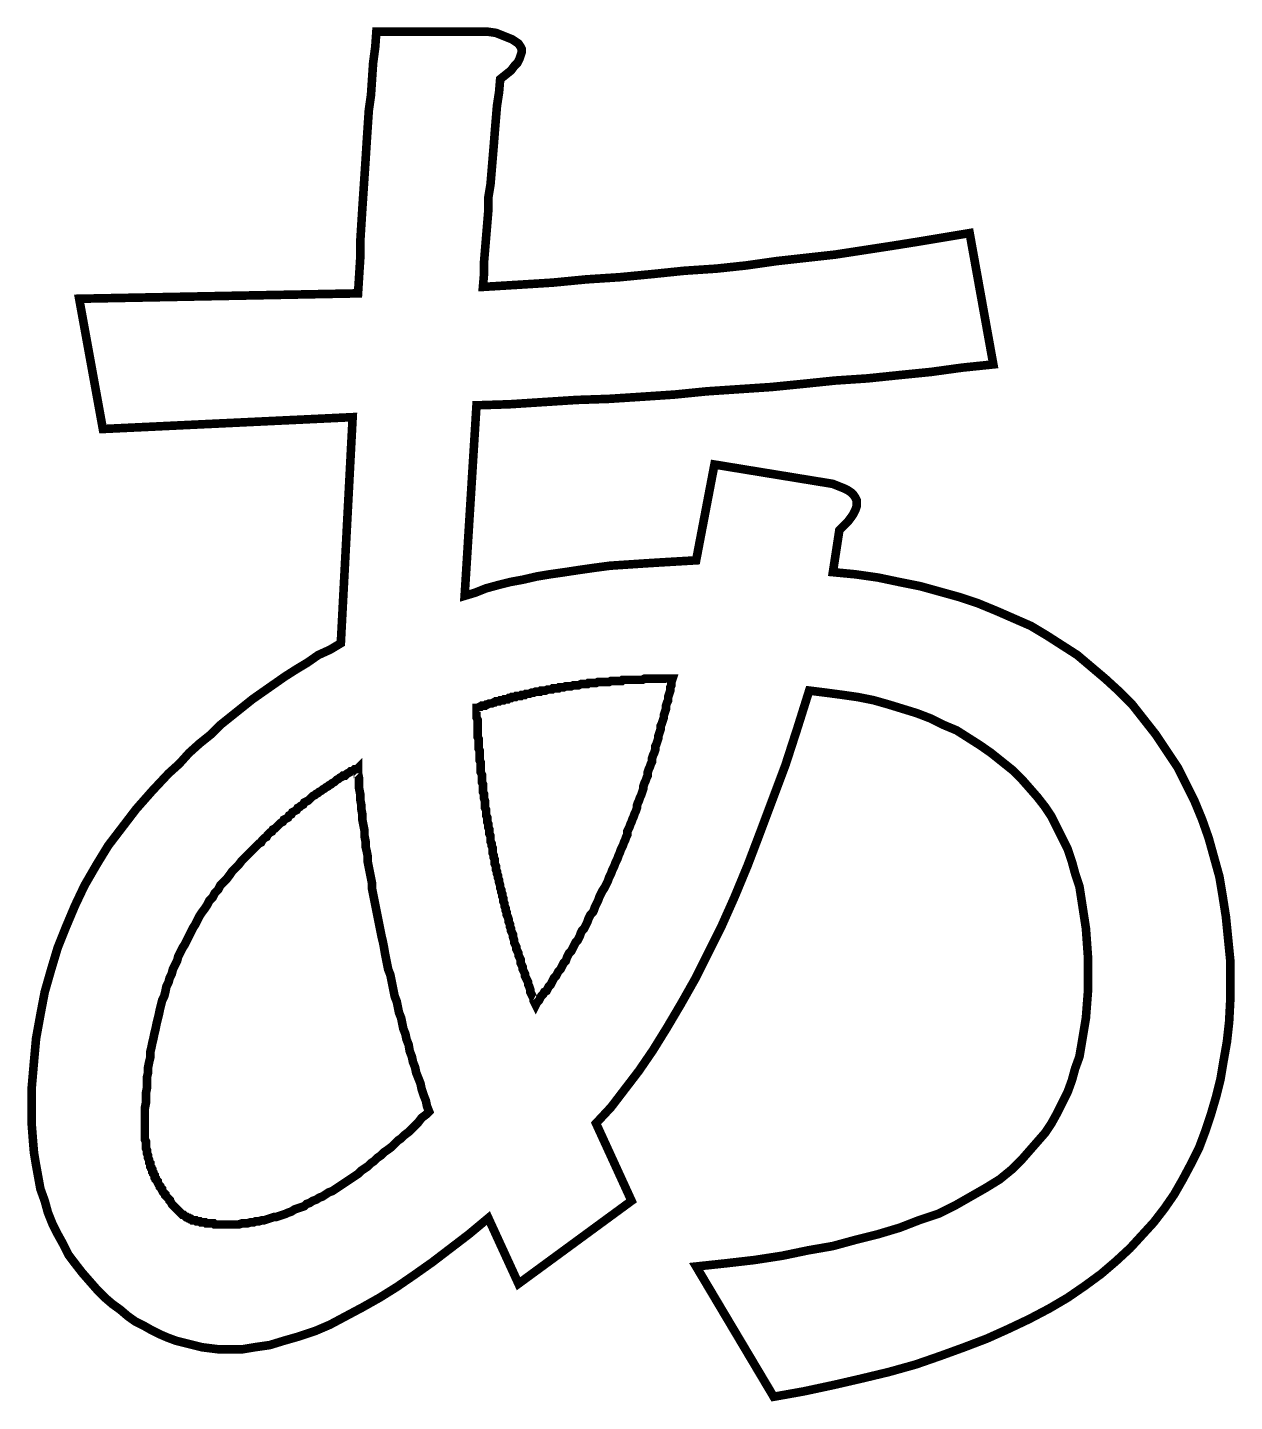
# Model space of a CAD drawing. Extents: x 17.9 to 46, y 197.8 to 229.8.
import ezdxf

# ---------------------------------------------------------------- set-up
doc = ezdxf.new("R2010")
doc.units = 0
doc.layers.get('0').update_dxf_attribs({"linetype": 'CONTINUOUS'})

msp = doc.modelspace()

# ---------------------------------------------------------------- linework, layer by layer
at = {"const_width": 0.2}
for points in [[(33.475, 200.975), (34.175, 201.05), (34.825, 201.125), (35.475, 201.225), (36.075, 201.35), (36.65, 201.45), (37.2, 201.6), (37.7, 201.725), (38.2, 201.875), (38.65, 202.05), (39.1, 202.2), (39.5, 202.4), (39.85, 202.6), (40.2, 202.8), (40.525, 203), (40.8, 203.225), (41.05, 203.475), (41.225, 203.675), (41.4, 203.875), (41.575, 204.075), (41.725, 204.3), (41.85, 204.525), (41.975, 204.775), (42.1, 205.025), (42.2, 205.3), (42.275, 205.575), (42.375, 205.85), (42.425, 206.15), (42.475, 206.45), (42.525, 206.75), (42.55, 207.075), (42.575, 207.4), (42.575, 207.75), (42.575, 208.125), (42.55, 208.475), (42.525, 208.825), (42.475, 209.15), (42.425, 209.475), (42.375, 209.8), (42.275, 210.1), (42.2, 210.375), (42.1, 210.675), (41.975, 210.925), (41.85, 211.175), (41.725, 211.425), (41.575, 211.65), (41.4, 211.875), (41.225, 212.075), (41.05, 212.275), (40.825, 212.5), (40.575, 212.7), (40.325, 212.9), (40.075, 213.075), (39.8, 213.25), (39.525, 213.425), (39.225, 213.55), (38.925, 213.7), (38.6, 213.825), (38.275, 213.925), (37.95, 214.025), (37.6, 214.125), (37.225, 214.2), (36.875, 214.25), (36.5, 214.3), (36.1, 214.35), (35.825, 213.475), (35.55, 212.625), (35.25, 211.825), (34.95, 211.025), (34.675, 210.3), (34.375, 209.575), (34.075, 208.9), (33.75, 208.25), (33.45, 207.65), (33.125, 207.075), (32.8, 206.525), (32.475, 206), (32.15, 205.525), (31.825, 205.1), (31.5, 204.675), (31.15, 204.3), (31.975, 202.5), (29.35, 200.575), (28.65, 202.1), (28.2, 201.725), (27.775, 201.4), (27.35, 201.075), (26.925, 200.775), (26.525, 200.5), (26.125, 200.25), (25.725, 200.025), (25.35, 199.825), (24.975, 199.625), (24.625, 199.475), (24.25, 199.35), (23.9, 199.25), (23.575, 199.15), (23.225, 199.1), (22.925, 199.05), (22.6, 199.05), (22.4, 199.05), (22.2, 199.075), (22, 199.1), (21.8, 199.15), (21.6, 199.2), (21.4, 199.25), (21.2, 199.325), (21.025, 199.4), (20.825, 199.5), (20.65, 199.6), (20.45, 199.7), (20.275, 199.825), (20.1, 199.975), (19.925, 200.1), (19.75, 200.25), (19.575, 200.425), (19.4, 200.625), (19.225, 200.825), (19.05, 201.05), (18.9, 201.25), (18.775, 201.5), (18.65, 201.725), (18.525, 201.975), (18.425, 202.225), (18.35, 202.5), (18.25, 202.775), (18.2, 203.05), (18.15, 203.325), (18.1, 203.625), (18.075, 203.925), (18.05, 204.25), (18.05, 204.575), (18.05, 205.15), (18.1, 205.725), (18.15, 206.275), (18.25, 206.825), (18.35, 207.35), (18.5, 207.875), (18.65, 208.375), (18.85, 208.875), (19.05, 209.35), (19.275, 209.825), (19.55, 210.3), (19.825, 210.75), (20.15, 211.175), (20.475, 211.6), (20.85, 212.025), (21.225, 212.425), (21.475, 212.65), (21.7, 212.9), (21.95, 213.125), (22.2, 213.325), (22.425, 213.55), (22.675, 213.75), (22.925, 213.95), (23.175, 214.15), (23.425, 214.325), (23.675, 214.5), (23.925, 214.675), (24.2, 214.85), (24.45, 215), (24.7, 215.175), (24.975, 215.3), (25.225, 215.45), (25.5, 220.7), (19.7, 220.425), (19.15, 223.45), (25.625, 223.575), (25.65, 223.975), (25.675, 224.375), (25.675, 224.75), (25.7, 225.15), (25.725, 225.55), (25.75, 225.925), (25.775, 226.3), (25.8, 226.675), (25.825, 227.075), (25.85, 227.45), (25.875, 227.825), (25.925, 228.175), (25.95, 228.55), (25.975, 228.925), (26.025, 229.3), (26.05, 229.65), (28.65, 229.65), (28.825, 229.625), (28.95, 229.575), (29.075, 229.525), (29.2, 229.475), (29.275, 229.425), (29.35, 229.375), (29.4, 229.3), (29.425, 229.25), (29.425, 229.175), (29.4, 229.1), (29.375, 229.025), (29.325, 228.925), (29.25, 228.85), (29.175, 228.75), (29.05, 228.65), (28.925, 228.55), (28.9, 228.25), (28.85, 227.925), (28.825, 227.625), (28.8, 227.325), (28.775, 227), (28.75, 226.7), (28.725, 226.4), (28.7, 226.1), (28.65, 225.8), (28.65, 225.5), (28.625, 225.2), (28.6, 224.9), (28.575, 224.6), (28.55, 224.3), (28.55, 224.025), (28.525, 223.725), (29.35, 223.775), (30.15, 223.825), (30.925, 223.9), (31.7, 223.95), (32.475, 224.025), (33.2, 224.1), (33.95, 224.15), (34.65, 224.225), (35.35, 224.325), (36.025, 224.4), (36.7, 224.475), (37.35, 224.575), (38, 224.675), (38.625, 224.775), (39.225, 224.875), (39.825, 224.975), (40.375, 221.925), (39.65, 221.85), (38.925, 221.75), (38.175, 221.675), (37.45, 221.6), (36.7, 221.55), (35.975, 221.475), (35.225, 221.4), (34.475, 221.35), (33.725, 221.3), (32.975, 221.225), (32.225, 221.175), (31.45, 221.125), (30.7, 221.1), (29.925, 221.05), (29.15, 221), (28.375, 220.975), (28.1, 216.55), (28.35, 216.625), (28.6, 216.725), (28.875, 216.8), (29.175, 216.875), (29.45, 216.925), (29.775, 217), (30.075, 217.05), (30.425, 217.1), (30.75, 217.15), (31.1, 217.2), (31.475, 217.25), (31.85, 217.275), (32.225, 217.3), (32.625, 217.325), (33.05, 217.35), (33.475, 217.375), (33.9, 219.6), (36.5, 219.175), (36.65, 219.15), (36.775, 219.1), (36.9, 219.05), (37, 219), (37.075, 218.95), (37.125, 218.9), (37.175, 218.825), (37.2, 218.775), (37.2, 218.7), (37.2, 218.625), (37.175, 218.55), (37.125, 218.45), (37.075, 218.375), (37, 218.275), (36.9, 218.175), (36.8, 218.075), (36.65, 217.1), (37.175, 217.05), (37.7, 216.975), (38.175, 216.875), (38.675, 216.775), (39.125, 216.65), (39.575, 216.525), (40.025, 216.375), (40.45, 216.2), (40.85, 216.025), (41.25, 215.85), (41.625, 215.625), (41.975, 215.4), (42.325, 215.175), (42.65, 214.9), (42.975, 214.625), (43.275, 214.35), (43.6, 214.025), (43.875, 213.675), (44.15, 213.325), (44.4, 212.95), (44.65, 212.575), (44.85, 212.175), (45.05, 211.775), (45.225, 211.35), (45.375, 210.925), (45.5, 210.475), (45.625, 210.025), (45.7, 209.575), (45.775, 209.1), (45.825, 208.6), (45.875, 208.1), (45.875, 207.6), (45.875, 207.125), (45.85, 206.65), (45.8, 206.2), (45.725, 205.775), (45.65, 205.325), (45.55, 204.925), (45.425, 204.5), (45.3, 204.125), (45.15, 203.725), (44.975, 203.375), (44.775, 203), (44.575, 202.65), (44.35, 202.325), (44.1, 202), (43.825, 201.7), (43.55, 201.4), (43.225, 201.1), (42.875, 200.8), (42.5, 200.525), (42.1, 200.25), (41.675, 200), (41.2, 199.75), (40.725, 199.525), (40.225, 199.3), (39.7, 199.1), (39.15, 198.9), (38.575, 198.7), (37.95, 198.525), (37.325, 198.375), (36.675, 198.225), (35.975, 198.075), (35.275, 197.95), (33.475, 200.975)], [(28.375, 213.95), (28.375, 213.9), (28.375, 213.85), (28.375, 213.775), (28.375, 213.725), (28.4, 213.675), (28.4, 213.625), (28.4, 213.55), (28.4, 213.5), (28.4, 213.45), (28.4, 213.4), (28.4, 213.325), (28.4, 213.275), (28.425, 213.225), (28.425, 213.175), (28.425, 213.1), (28.425, 213.05), (28.425, 213), (28.45, 212.95), (28.45, 212.9), (28.45, 212.825), (28.45, 212.775), (28.45, 212.725), (28.475, 212.675), (28.475, 212.6), (28.475, 212.55), (28.475, 212.5), (28.475, 212.45), (28.5, 212.4), (28.5, 212.325), (28.5, 212.275), (28.5, 212.225), (28.525, 212.175), (28.525, 212.125), (28.525, 212.05), (28.525, 212), (28.55, 211.95), (28.55, 211.9), (28.55, 211.85), (28.575, 211.775), (28.575, 211.725), (28.575, 211.675), (28.575, 211.625), (28.6, 211.575), (28.6, 211.5), (28.6, 211.45), (28.625, 211.4), (28.625, 211.35), (28.625, 211.3), (28.65, 211.25), (28.65, 211.175), (28.675, 211.125), (28.675, 211.075), (28.675, 211.025), (28.7, 210.975), (28.7, 210.9), (28.7, 210.85), (28.725, 210.8), (28.725, 210.75), (28.75, 210.7), (28.75, 210.65), (28.75, 210.575), (28.775, 210.525), (28.775, 210.475), (28.8, 210.425), (28.8, 210.375), (28.8, 210.325), (28.825, 210.275), (28.825, 210.2), (28.85, 210.15), (28.85, 210.1), (28.875, 210.05), (28.875, 210), (28.9, 209.95), (28.9, 209.9), (28.925, 209.825), (28.925, 209.775), (28.95, 209.725), (28.95, 209.675), (28.975, 209.625), (28.975, 209.575), (29, 209.525), (29, 209.45), (29.025, 209.4), (29.025, 209.35), (29.05, 209.3), (29.05, 209.25), (29.075, 209.2), (29.075, 209.15), (29.1, 209.1), (29.125, 209.025), (29.125, 208.975), (29.15, 208.925), (29.15, 208.875), (29.175, 208.825), (29.175, 208.775), (29.2, 208.725), (29.225, 208.675), (29.225, 208.625), (29.25, 208.55), (29.25, 208.5), (29.275, 208.45), (29.3, 208.4), (29.3, 208.35), (29.325, 208.3), (29.35, 208.25), (29.35, 208.2), (29.375, 208.15), (29.4, 208.1), (29.4, 208.025), (29.425, 207.975), (29.45, 207.925), (29.45, 207.875), (29.475, 207.825), (29.5, 207.775), (29.5, 207.725), (29.525, 207.675), (29.55, 207.625), (29.575, 207.575), (29.575, 207.525), (29.6, 207.475), (29.625, 207.4), (29.625, 207.35), (29.65, 207.3), (29.675, 207.25), (29.7, 207.2), (29.7, 207.15), (29.725, 207.1), (29.75, 207.05), (29.775, 207.1), (29.825, 207.15), (29.85, 207.2), (29.875, 207.25), (29.925, 207.3), (29.95, 207.35), (30, 207.375), (30.025, 207.425), (30.05, 207.475), (30.1, 207.525), (30.125, 207.575), (30.15, 207.625), (30.175, 207.675), (30.225, 207.725), (30.25, 207.775), (30.275, 207.825), (30.325, 207.875), (30.35, 207.925), (30.375, 207.975), (30.4, 208.025), (30.45, 208.075), (30.475, 208.15), (30.5, 208.2), (30.525, 208.25), (30.575, 208.3), (30.6, 208.35), (30.625, 208.4), (30.65, 208.45), (30.675, 208.5), (30.725, 208.55), (30.75, 208.6), (30.775, 208.65), (30.8, 208.725), (30.825, 208.775), (30.875, 208.825), (30.9, 208.875), (30.925, 208.925), (30.95, 208.975), (30.975, 209.05), (31, 209.1), (31.025, 209.15), (31.075, 209.2), (31.1, 209.25), (31.125, 209.325), (31.15, 209.375), (31.175, 209.425), (31.2, 209.475), (31.225, 209.55), (31.25, 209.6), (31.275, 209.65), (31.3, 209.7), (31.35, 209.775), (31.375, 209.825), (31.4, 209.875), (31.425, 209.925), (31.45, 210), (31.475, 210.05), (31.5, 210.1), (31.525, 210.175), (31.55, 210.225), (31.575, 210.275), (31.6, 210.35), (31.625, 210.4), (31.65, 210.45), (31.675, 210.525), (31.7, 210.575), (31.725, 210.65), (31.75, 210.7), (31.775, 210.75), (31.8, 210.825), (31.825, 210.875), (31.85, 210.95), (31.875, 211), (31.875, 211.075), (31.9, 211.125), (31.925, 211.175), (31.95, 211.25), (31.975, 211.3), (32, 211.375), (32.025, 211.425), (32.05, 211.5), (32.075, 211.55), (32.1, 211.625), (32.1, 211.675), (32.125, 211.75), (32.15, 211.8), (32.175, 211.875), (32.2, 211.925), (32.225, 212), (32.25, 212.075), (32.25, 212.125), (32.275, 212.2), (32.3, 212.25), (32.325, 212.325), (32.35, 212.375), (32.35, 212.45), (32.375, 212.525), (32.4, 212.575), (32.425, 212.65), (32.45, 212.7), (32.45, 212.775), (32.475, 212.85), (32.5, 212.9), (32.525, 212.975), (32.525, 213.05), (32.55, 213.1), (32.575, 213.175), (32.6, 213.25), (32.6, 213.3), (32.625, 213.375), (32.65, 213.45), (32.65, 213.525), (32.675, 213.575), (32.7, 213.65), (32.725, 213.725), (32.725, 213.775), (32.75, 213.85), (32.775, 213.925), (32.775, 214), (32.8, 214.075), (32.825, 214.125), (32.825, 214.2), (32.85, 214.275), (32.875, 214.35), (32.875, 214.425), (32.9, 214.475), (32.9, 214.55), (32.925, 214.625), (32.875, 214.625), (32.85, 214.625), (32.8, 214.625), (32.775, 214.625), (32.725, 214.625), (32.7, 214.625), (32.65, 214.625), (32.625, 214.625), (32.575, 214.625), (32.55, 214.625), (32.5, 214.625), (32.475, 214.625), (32.425, 214.625), (32.4, 214.625), (32.35, 214.625), (32.3, 214.625), (32.275, 214.625), (32.225, 214.6), (32.2, 214.6), (32.15, 214.6), (32.125, 214.6), (32.075, 214.6), (32.05, 214.6), (32, 214.6), (31.975, 214.6), (31.925, 214.6), (31.9, 214.6), (31.85, 214.6), (31.825, 214.6), (31.775, 214.6), (31.75, 214.575), (31.7, 214.575), (31.675, 214.575), (31.625, 214.575), (31.6, 214.575), (31.575, 214.575), (31.525, 214.575), (31.5, 214.575), (31.45, 214.55), (31.425, 214.55), (31.375, 214.55), (31.35, 214.55), (31.3, 214.55), (31.275, 214.55), (31.225, 214.55), (31.2, 214.55), (31.15, 214.525), (31.125, 214.525), (31.075, 214.525), (31.05, 214.525), (31.025, 214.525), (30.975, 214.525), (30.95, 214.5), (30.9, 214.5), (30.875, 214.5), (30.825, 214.5), (30.8, 214.5), (30.75, 214.475), (30.725, 214.475), (30.7, 214.475), (30.65, 214.475), (30.625, 214.475), (30.575, 214.45), (30.55, 214.45), (30.5, 214.45), (30.475, 214.45), (30.45, 214.45), (30.4, 214.425), (30.375, 214.425), (30.325, 214.425), (30.3, 214.425), (30.275, 214.4), (30.225, 214.4), (30.2, 214.4), (30.15, 214.4), (30.125, 214.375), (30.1, 214.375), (30.05, 214.375), (30.025, 214.375), (29.975, 214.35), (29.95, 214.35), (29.925, 214.35), (29.875, 214.35), (29.85, 214.325), (29.8, 214.325), (29.775, 214.325), (29.75, 214.325), (29.7, 214.3), (29.675, 214.3), (29.65, 214.3), (29.6, 214.275), (29.575, 214.275), (29.525, 214.275), (29.5, 214.25), (29.475, 214.25), (29.425, 214.25), (29.4, 214.225), (29.375, 214.225), (29.325, 214.225), (29.3, 214.225), (29.275, 214.2), (29.225, 214.2), (29.2, 214.2), (29.175, 214.175), (29.125, 214.175), (29.1, 214.15), (29.075, 214.15), (29.025, 214.15), (29, 214.125), (28.975, 214.125), (28.925, 214.125), (28.9, 214.1), (28.875, 214.1), (28.825, 214.1), (28.8, 214.075), (28.775, 214.075), (28.725, 214.05), (28.7, 214.05), (28.675, 214.05), (28.625, 214.025), (28.6, 214.025), (28.575, 214), (28.525, 214), (28.5, 214), (28.475, 213.975), (28.45, 213.975), (28.4, 213.95), (28.375, 213.95)], [(25.625, 212.55), (25.6, 212.525), (25.55, 212.525), (25.525, 212.5), (25.5, 212.475), (25.45, 212.475), (25.425, 212.45), (25.375, 212.425), (25.35, 212.4), (25.325, 212.375), (25.275, 212.375), (25.25, 212.35), (25.2, 212.325), (25.175, 212.3), (25.125, 212.275), (25.1, 212.25), (25.075, 212.225), (25.025, 212.2), (25, 212.175), (24.95, 212.15), (24.925, 212.125), (24.875, 212.1), (24.85, 212.075), (24.8, 212.05), (24.775, 212.025), (24.725, 212), (24.7, 211.975), (24.65, 211.95), (24.625, 211.925), (24.575, 211.9), (24.55, 211.875), (24.5, 211.825), (24.475, 211.8), (24.425, 211.775), (24.375, 211.75), (24.35, 211.7), (24.3, 211.675), (24.275, 211.65), (24.225, 211.625), (24.2, 211.575), (24.15, 211.55), (24.1, 211.525), (24.075, 211.475), (24.025, 211.45), (24, 211.4), (23.95, 211.375), (23.9, 211.35), (23.875, 211.3), (23.825, 211.275), (23.775, 211.225), (23.75, 211.2), (23.7, 211.15), (23.65, 211.125), (23.625, 211.075), (23.575, 211.05), (23.525, 211), (23.5, 210.95), (23.45, 210.925), (23.4, 210.875), (23.375, 210.825), (23.325, 210.8), (23.275, 210.75), (23.225, 210.7), (23.2, 210.675), (23.15, 210.625), (23.075, 210.55), (23, 210.475), (22.925, 210.4), (22.85, 210.3), (22.775, 210.225), (22.7, 210.15), (22.65, 210.075), (22.575, 209.975), (22.5, 209.9), (22.425, 209.825), (22.375, 209.725), (22.3, 209.65), (22.25, 209.55), (22.175, 209.475), (22.125, 209.375), (22.075, 209.3), (22, 209.2), (21.95, 209.125), (21.9, 209.025), (21.85, 208.925), (21.8, 208.85), (21.75, 208.75), (21.7, 208.65), (21.65, 208.55), (21.6, 208.45), (21.55, 208.375), (21.5, 208.275), (21.45, 208.175), (21.425, 208.075), (21.375, 207.975), (21.325, 207.875), (21.3, 207.775), (21.25, 207.675), (21.225, 207.575), (21.175, 207.475), (21.15, 207.35), (21.125, 207.25), (21.075, 207.15), (21.05, 207.05), (21.025, 206.95), (21, 206.825), (20.975, 206.725), (20.95, 206.625), (20.925, 206.5), (20.9, 206.4), (20.875, 206.275), (20.85, 206.175), (20.825, 206.05), (20.8, 205.95), (20.8, 205.825), (20.775, 205.725), (20.75, 205.6), (20.75, 205.475), (20.725, 205.375), (20.725, 205.25), (20.725, 205.125), (20.7, 205), (20.7, 204.9), (20.7, 204.775), (20.675, 204.65), (20.675, 204.525), (20.675, 204.4), (20.675, 204.275), (20.675, 204.15), (20.675, 204.125), (20.675, 204.075), (20.675, 204.05), (20.675, 204.025), (20.675, 203.975), (20.675, 203.95), (20.675, 203.925), (20.7, 203.875), (20.7, 203.85), (20.7, 203.825), (20.7, 203.775), (20.7, 203.75), (20.7, 203.725), (20.725, 203.675), (20.725, 203.65), (20.725, 203.625), (20.725, 203.6), (20.75, 203.55), (20.75, 203.525), (20.75, 203.5), (20.775, 203.45), (20.775, 203.425), (20.775, 203.4), (20.8, 203.375), (20.8, 203.325), (20.8, 203.3), (20.825, 203.275), (20.825, 203.25), (20.85, 203.225), (20.85, 203.175), (20.875, 203.15), (20.875, 203.125), (20.9, 203.1), (20.9, 203.05), (20.925, 203.025), (20.925, 203), (20.95, 202.975), (20.975, 202.95), (20.975, 202.925), (21, 202.875), (21.025, 202.85), (21.025, 202.825), (21.05, 202.8), (21.075, 202.775), (21.075, 202.75), (21.1, 202.7), (21.125, 202.675), (21.15, 202.65), (21.15, 202.625), (21.175, 202.6), (21.2, 202.575), (21.225, 202.55), (21.25, 202.525), (21.25, 202.5), (21.275, 202.475), (21.3, 202.425), (21.325, 202.4), (21.35, 202.375), (21.375, 202.35), (21.4, 202.325), (21.425, 202.3), (21.45, 202.275), (21.475, 202.25), (21.5, 202.225), (21.525, 202.2), (21.55, 202.175), (21.575, 202.175), (21.6, 202.15), (21.625, 202.125), (21.65, 202.125), (21.675, 202.1), (21.7, 202.1), (21.725, 202.075), (21.75, 202.075), (21.775, 202.05), (21.8, 202.05), (21.825, 202.05), (21.85, 202.05), (21.875, 202.025), (21.9, 202.025), (21.925, 202.025), (21.95, 202.025), (21.975, 202), (22, 202), (22.025, 202), (22.05, 202), (22.075, 202), (22.1, 201.975), (22.125, 201.975), (22.15, 201.975), (22.175, 201.975), (22.2, 201.975), (22.225, 201.975), (22.25, 201.975), (22.275, 201.975), (22.3, 201.95), (22.325, 201.95), (22.35, 201.95), (22.375, 201.95), (22.4, 201.95), (22.425, 201.95), (22.45, 201.95), (22.475, 201.95), (22.5, 201.95), (22.525, 201.95), (22.55, 201.95), (22.575, 201.95), (22.6, 201.95), (22.675, 201.95), (22.725, 201.95), (22.8, 201.95), (22.85, 201.95), (22.925, 201.975), (23, 201.975), (23.05, 201.975), (23.125, 202), (23.2, 202), (23.25, 202.025), (23.325, 202.025), (23.4, 202.05), (23.45, 202.05), (23.525, 202.075), (23.6, 202.1), (23.675, 202.125), (23.725, 202.125), (23.8, 202.15), (23.875, 202.175), (23.95, 202.2), (24, 202.225), (24.075, 202.25), (24.15, 202.3), (24.225, 202.325), (24.3, 202.35), (24.375, 202.375), (24.425, 202.425), (24.5, 202.45), (24.575, 202.5), (24.65, 202.525), (24.725, 202.575), (24.8, 202.6), (24.875, 202.65), (24.95, 202.7), (25.025, 202.725), (25.1, 202.775), (25.175, 202.825), (25.25, 202.875), (25.325, 202.925), (25.4, 202.975), (25.475, 203.025), (25.55, 203.075), (25.625, 203.125), (25.7, 203.2), (25.775, 203.25), (25.85, 203.3), (25.925, 203.375), (26, 203.425), (26.075, 203.5), (26.15, 203.55), (26.225, 203.625), (26.3, 203.675), (26.4, 203.75), (26.475, 203.825), (26.55, 203.9), (26.625, 203.95), (26.7, 204.025), (26.8, 204.1), (26.875, 204.175), (26.95, 204.25), (27.025, 204.325), (27.1, 204.425), (27.2, 204.5), (27.275, 204.575), (27.225, 204.7), (27.2, 204.825), (27.15, 204.95), (27.1, 205.1), (27.075, 205.225), (27.025, 205.35), (26.975, 205.475), (26.95, 205.6), (26.9, 205.725), (26.875, 205.85), (26.825, 205.975), (26.8, 206.125), (26.75, 206.25), (26.725, 206.375), (26.675, 206.5), (26.65, 206.625), (26.625, 206.75), (26.575, 206.875), (26.55, 207), (26.525, 207.125), (26.475, 207.25), (26.45, 207.375), (26.425, 207.5), (26.4, 207.625), (26.375, 207.75), (26.325, 207.875), (26.3, 208), (26.275, 208.125), (26.25, 208.25), (26.225, 208.4), (26.2, 208.525), (26.175, 208.625), (26.15, 208.75), (26.125, 208.875), (26.1, 209), (26.075, 209.125), (26.05, 209.25), (26.025, 209.375), (26, 209.5), (25.975, 209.625), (25.95, 209.75), (25.95, 209.875), (25.925, 210), (25.9, 210.125), (25.875, 210.25), (25.85, 210.375), (25.85, 210.5), (25.825, 210.625), (25.8, 210.725), (25.8, 210.85), (25.775, 210.975), (25.775, 211.1), (25.75, 211.225), (25.725, 211.35), (25.725, 211.475), (25.7, 211.6), (25.7, 211.7), (25.675, 211.825), (25.675, 211.95), (25.65, 212.075), (25.65, 212.2), (25.65, 212.3), (25.625, 212.425), (25.625, 212.55)]]:
    msp.add_lwpolyline(points, close=True, dxfattribs=at)

doc.saveas('drawing.dxf')
